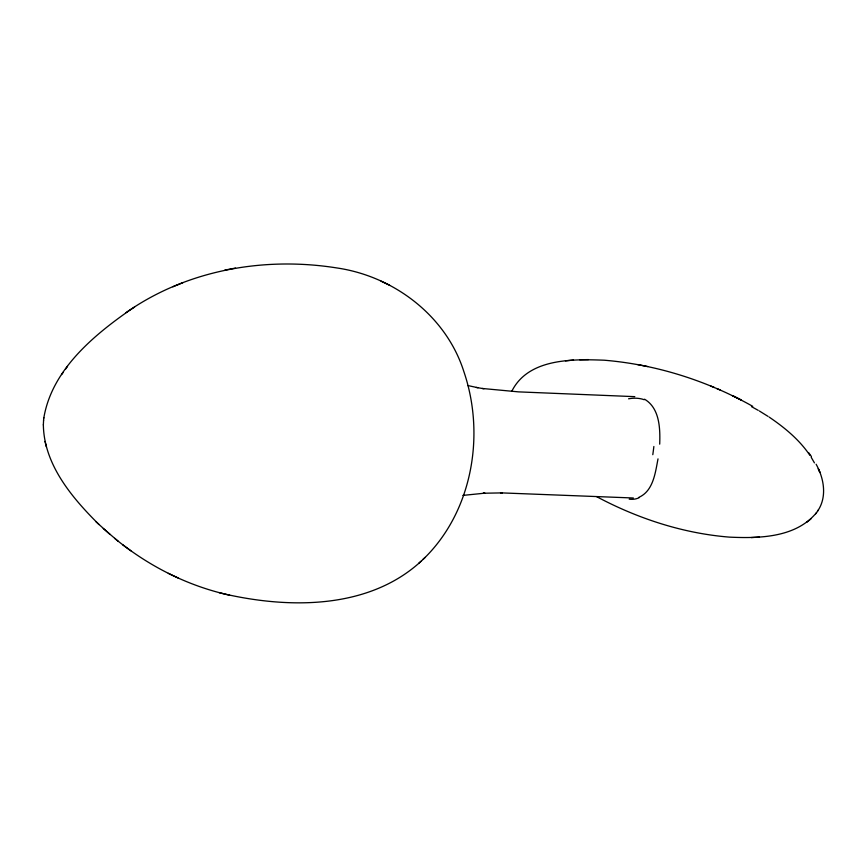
<?xml version="1.0" encoding="UTF-8"?>
<svg xmlns="http://www.w3.org/2000/svg" width="867" height="867" viewBox="0 0 867 867"><rect width="100%" height="100%" fill="white"/><g stroke="black" fill="none" stroke-linecap="round" stroke-linejoin="round"><path stroke-width="1.3" d="M99.044 524.578C72.167 497.896 43.935 464.723 43.35 424.787M43.35 424.917L43.588 420.105M659.7 444.153C660.275 428.504 659.722 408.14 644.549 399.199M43.794 418.111C51.706 370.447 92.476 336.212 129.985 310.05M43.578 420.332L43.838 417.71M658.01 458.881C655.344 472.58 653.36 490.917 638.925 497.322M511.888 391.082C528.458 358.223 572.588 358.992 604.342 360.217C656.352 364.563 707.309 380.776 752.751 406.341M817.646 511.042C827.313 497.008 824.008 478.27 816.118 464.235M596.572 496.618C637.657 518.52 682.947 533.411 729.494 537.128C759.362 538.505 795.96 537.735 816.562 512.57M815.739 513.773L818.437 509.883M61.611 374.587L63.399 372.127M65.513 369.169L67.507 366.427M224.564 593.993C291.67 609.241 372.994 609.284 425.144 557.394C472.764 509.872 485.227 434.085 463.823 371.488C446.104 315.772 393.705 276.161 336.699 267.925C264.11 256.394 186.73 269.962 126.029 312.64M418.631 563.42L420.961 561.274M422.89 559.475L425.144 557.394M806.689 522.335L810.938 518.91M130.494 309.725L134.558 307.07M172.869 286.804L177.724 284.799M177.984 284.701L182.915 282.653M235.521 268.066L224.824 270.103M462.87 495.404L484.881 493.16L483.136 493.247L502.21 492.889L500.508 492.846L633.354 497.994M573.521 360.076L565.447 360.856M751.256 537.573L759.459 537.096M588.465 359.599L579.665 359.74M634.807 396.652L518.585 391.873L482.247 388.47M476.254 387.441L483.981 388.763M647.595 366.546L637.646 364.563M478.02 387.744L467.692 385.522M114.661 538.342C146.534 564.58 184.118 584.195 224.304 593.917M219.178 592.67L229.722 595.25M710.756 386.01L714.289 387.506M716.922 388.6L720.293 390.031M389.608 285.265L381.047 281.157M168.285 573.304L173.075 575.59M173.27 575.677L178.125 577.996M751.461 406.612L758.192 410.34M759.319 410.958L768.01 416.377M769.105 417.06C784.548 427.518 799.331 439.688 809.854 455.262M122.605 544.704L126.474 547.565M126.95 547.901L130.928 550.838M110.098 534.505L95.901 521.641M118.335 541.398L103.281 528.48M808.586 452.596L811.404 456.519M811.219 457.321L814.427 462.87M819.586 471.67L818.264 468.679L819.922 472.472M45.019 441.422L46.33 446.787M653.859 446.494A45.257 7.088 -82.7 0 1 652.797 454.687M628.575 398.798A46.417 30.93 -47.1 0 1 644.214 399.72M639.131 497.712A45.322 26.27 61.7 0 1 629.204 499.143M741.209 400.012L732.377 395.59L741.209 400.012"/></g></svg>
